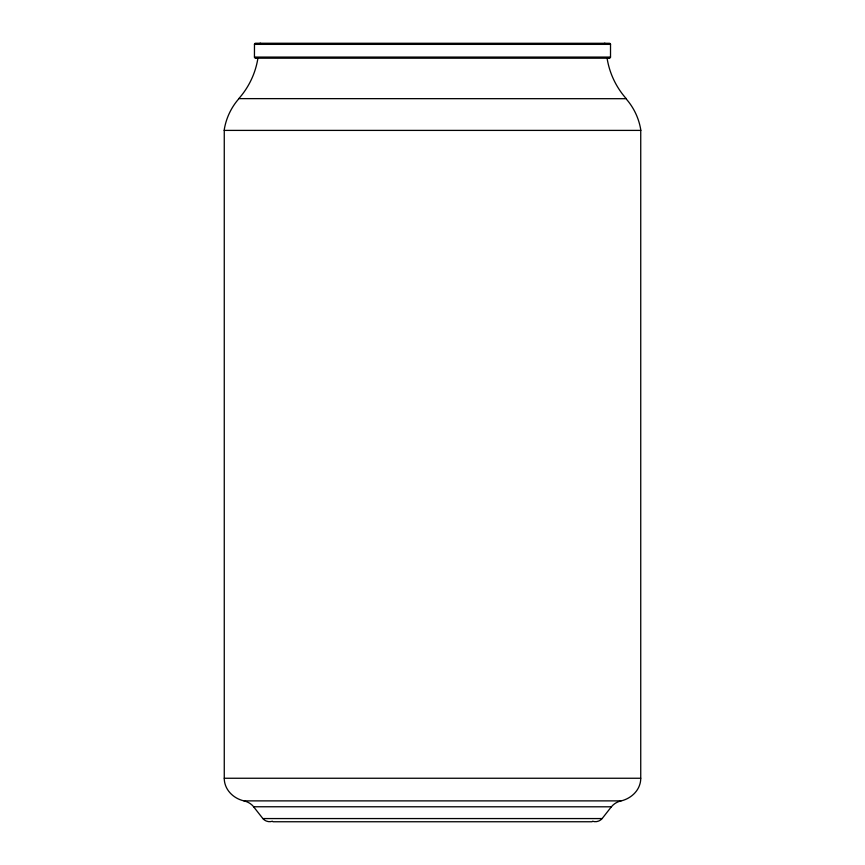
<?xml version="1.0" encoding="UTF-8"?>
<svg xmlns="http://www.w3.org/2000/svg" width="865" height="865" viewBox="0 0 865 865"><rect width="100%" height="100%" fill="white"/><g stroke="black" fill="none" stroke-linecap="round" stroke-linejoin="round"><path stroke-width="1.3" d="M592.525 821.231A8.866 8.866 0 0 0 602.148 818.56L611.371 806.807A16.932 16.932 0 0 1 620.994 800.947C629.666 798.903 637.635 792.578 640.003 783.766A20.922 20.922 0 0 0 640.738 778.251L640.738 130.399L224.262 130.399L224.262 778.251A20.922 20.922 0 0 0 224.997 783.766C227.376 792.535 235.312 798.979 244.017 800.882L620.984 800.882M255.748 58.15A1.2 1.2 0 0 1 254.44 57.079L254.483 44.374L610.517 44.374L610.517 57.079A1.2 1.2 0 0 1 609.252 58.15M254.483 57.079L610.517 57.079M255.748 58.193L609.252 58.193M224.262 778.251L640.738 778.251M244.006 800.947A16.932 16.932 0 0 1 253.672 806.764L611.371 806.807M253.629 806.807L262.863 818.56L602.137 818.56M272.875 821.75L592.125 821.75M260.019 43.282A1.222 1.222 0 0 1 261.003 43.661M603.997 43.661A1.222 1.222 0 0 1 604.981 43.282M610.56 44.364A1.2 1.2 0 0 0 609.252 43.293L255.748 43.25A1.2 1.2 0 0 0 254.44 44.364M272.475 821.231A8.866 8.866 0 0 1 262.852 818.56M640.857 130.377A61.912 61.912 0 0 0 625.979 98.697L238.945 98.632A61.912 61.912 0 0 0 224.143 130.377M626.152 98.556A79.645 79.645 0 0 1 607.089 58.225M257.911 58.225A79.645 79.645 0 0 1 238.848 98.556"/></g></svg>
